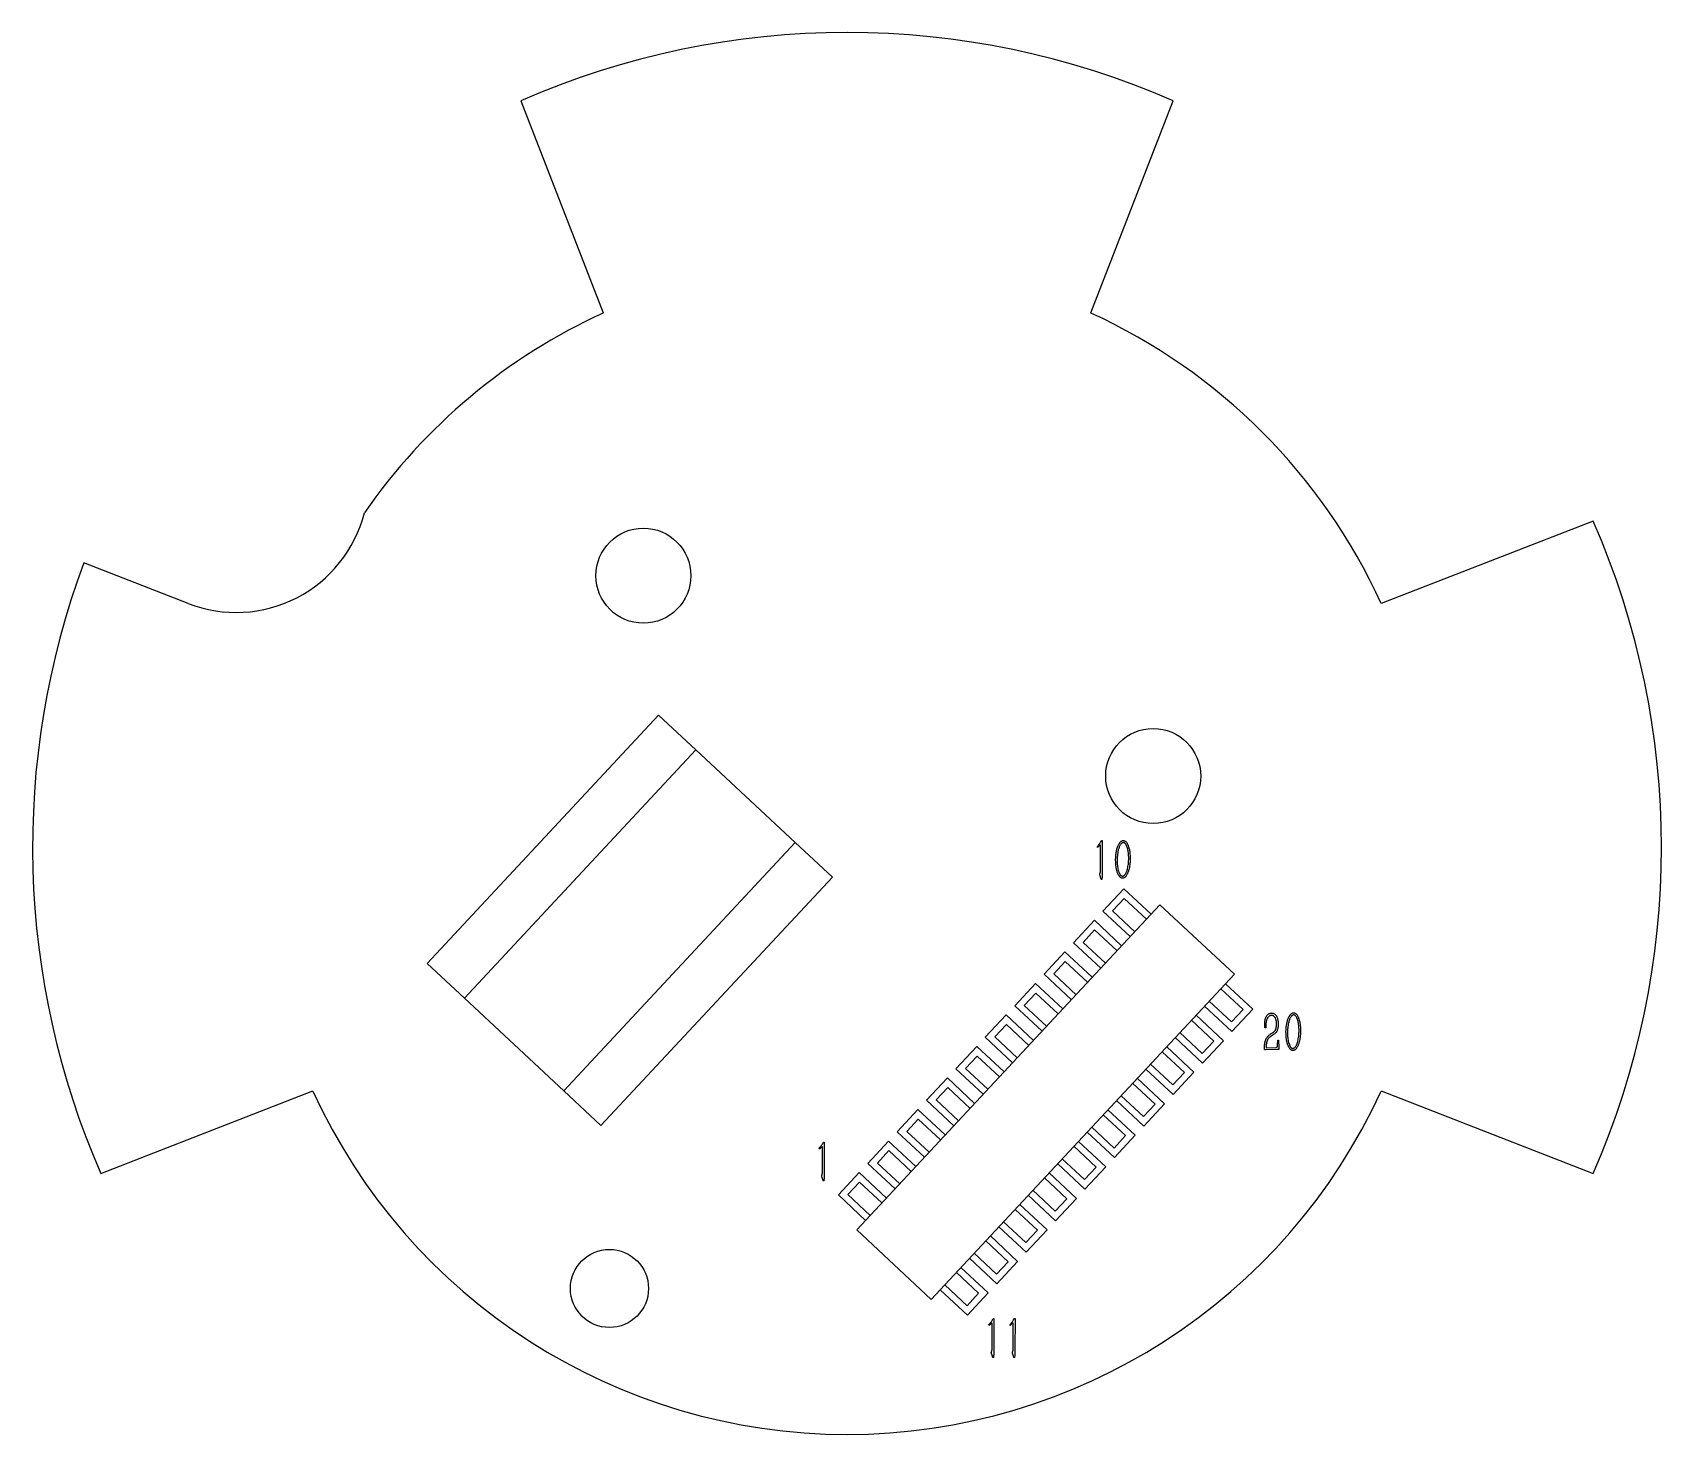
# Model space of a CAD drawing. Header units: millimetres. Extents: x -10 to 434, y 48 to 252.
# Drawn here: x 192.47 to 240.47, y 158.06 to 199.36 of the extents above; entities that cross this region are included whole.
import ezdxf
from ezdxf.lldxf.tags import DXFTag

# ---------------------------------------------------------------- set-up
doc = ezdxf.new("R2010")
doc.units = ezdxf.units.MM
doc.layers.add('PART', color=102, linetype='HIDDEN')
tags = doc.linetypes.add('HIDDEN', pattern=[1.905, 1.27, -0.635]).pattern_tags.tags
tags[6:7] = [DXFTag(74, 4), DXFTag(75, 0), DXFTag(340, '0'), DXFTag(46, 1.0), DXFTag(50, 0.0), DXFTag(44, 0.0), DXFTag(45, 0.0)]
tags[4:5] = [DXFTag(74, 4), DXFTag(75, 0), DXFTag(340, '0'), DXFTag(46, 1.0), DXFTag(50, 0.0), DXFTag(44, 0.0), DXFTag(45, 0.0)]

msp = doc.modelspace()

# ---------------------------------------------------------------- linework, layer by layer
at = {"color": 7, "linetype": 'Continuous', "lineweight": 25}
for p, q in [((206.864, 197.347), (209.292, 191.094)), ((223.656, 191.094), (226.084, 197.347)), ((238.466, 184.965), (232.213, 182.538)), ((197.062, 182.535), (193.983, 183.731)), ((223.858, 175.35), (223.851, 175.379)), ((223.948, 175.427), (223.858, 175.35)), ((223.946, 174.751), (223.948, 175.427)), ((223.958, 175.517), (223.979, 175.555)), ((223.979, 175.555), (223.998, 175.555)), ((223.998, 175.555), (223.996, 174.639)), ((223.953, 174.447), (223.934, 174.509)), ((223.962, 174.425), (223.953, 174.447)), ((224.629, 174.13), (224.015, 173.471)), ((225.433, 173.379), (224.629, 174.13)), ((224.015, 173.471), (224.819, 172.721)), ((223.763, 173.201), (223.149, 172.542)), ((224.567, 172.45), (223.763, 173.201)), ((223.149, 172.542), (223.953, 171.792)), ((222.896, 172.272), (222.283, 171.614)), ((223.701, 171.522), (222.896, 172.272)), ((222.283, 171.614), (223.087, 170.863)), ((222.03, 171.343), (221.416, 170.685)), ((222.835, 170.593), (222.03, 171.343)), ((228.432, 170.583), (227.627, 171.333)), ((221.164, 170.414), (220.55, 169.756)), ((221.969, 169.664), (221.164, 170.414)), ((221.416, 170.685), (222.221, 169.935)), ((227.566, 169.654), (226.761, 170.405)), ((227.013, 170.675), (227.818, 169.925)), ((227.818, 169.925), (228.432, 170.583)), ((228.814, 170.034), (228.788, 170.034)), ((228.816, 170.091), (228.814, 170.034)), ((220.298, 169.485), (219.684, 168.827)), ((221.103, 168.735), (220.298, 169.485)), ((220.55, 169.756), (221.355, 169.006)), ((226.699, 168.725), (225.895, 169.476)), ((226.147, 169.746), (226.952, 168.996)), ((226.952, 168.996), (227.566, 169.654)), ((228.828, 169.521), (228.824, 169.449)), ((228.824, 169.449), (229.133, 169.459)), ((228.957, 169.853), (229.028, 169.898)), ((229.061, 169.846), (228.976, 169.792)), ((229.159, 169.521), (229.166, 169.671)), ((229.166, 169.671), (229.19, 169.671)), ((229.19, 169.671), (229.199, 169.444)), ((229.147, 169.392), (228.804, 169.383)), ((219.432, 168.557), (218.818, 167.898)), ((220.236, 167.806), (219.432, 168.557)), ((219.684, 168.827), (220.489, 168.077)), ((225.833, 167.797), (225.029, 168.547)), ((225.281, 168.817), (226.086, 168.067)), ((226.086, 168.067), (226.699, 168.725)), ((194.482, 165.746), (200.735, 168.173)), ((232.213, 168.173), (238.466, 165.746)), ((218.566, 167.628), (217.952, 166.97)), ((219.37, 166.878), (218.566, 167.628)), ((218.818, 167.898), (219.623, 167.148)), ((224.967, 166.868), (224.163, 167.618)), ((224.415, 167.889), (225.22, 167.138)), ((225.22, 167.138), (225.833, 167.797)), ((215.765, 166.631), (215.785, 166.67)), ((215.785, 166.67), (215.804, 166.67)), ((215.804, 166.67), (215.802, 165.753)), ((217.7, 166.699), (217.086, 166.041)), ((218.504, 165.949), (217.7, 166.699)), ((217.952, 166.97), (218.756, 166.219)), ((224.101, 165.939), (223.297, 166.689)), ((223.549, 166.96), (224.353, 166.21)), ((224.353, 166.21), (224.967, 166.868)), ((215.664, 166.464), (215.657, 166.493)), ((215.754, 166.542), (215.664, 166.464)), ((215.753, 165.865), (215.754, 166.542)), ((215.76, 165.561), (215.74, 165.623)), ((216.833, 165.77), (216.22, 165.112)), ((217.638, 165.02), (216.833, 165.77)), ((217.086, 166.041), (217.89, 165.291)), ((223.235, 165.01), (222.43, 165.76)), ((222.683, 166.031), (223.487, 165.281)), ((223.487, 165.281), (224.101, 165.939)), ((215.768, 165.539), (215.76, 165.561)), ((216.22, 165.112), (217.024, 164.362)), ((222.369, 164.081), (221.564, 164.832)), ((221.817, 165.102), (222.621, 164.352)), ((222.621, 164.352), (223.235, 165.01)), ((220.95, 164.173), (221.755, 163.423)), ((221.503, 163.153), (220.698, 163.903)), ((221.755, 163.423), (222.369, 164.081)), ((220.084, 163.245), (220.889, 162.494)), ((220.637, 162.224), (219.832, 162.974)), ((220.889, 162.494), (221.503, 163.153)), ((219.218, 162.316), (220.023, 161.566)), ((220.023, 161.566), (220.637, 162.224)), ((220.663, 161.26), (220.656, 161.29)), ((220.753, 161.338), (220.663, 161.26)), ((220.751, 160.661), (220.753, 161.338)), ((220.763, 161.428), (220.784, 161.466)), ((220.784, 161.466), (220.803, 161.466)), ((220.803, 161.466), (220.801, 160.549)), ((221.285, 161.26), (221.278, 161.29)), ((221.374, 161.338), (221.285, 161.26)), ((221.373, 160.661), (221.374, 161.338)), ((221.385, 161.428), (221.406, 161.466)), ((221.406, 161.466), (221.425, 161.466)), ((221.425, 161.466), (221.423, 160.549)), ((220.758, 160.358), (220.739, 160.42)), ((220.766, 160.335), (220.758, 160.358)), ((221.38, 160.358), (221.361, 160.42)), ((221.388, 160.335), (221.38, 160.358))]:
    msp.add_line(p, q, dxfattribs=at)
for centre, radius in [((210.474, 183.355), 1.4), ((225.497, 177.452), 1.4), ((209.474, 162.355), 1.15)]:
    msp.add_circle(centre, radius, dxfattribs=at)
for centre, radius, start, end in [((216.474, 175.355), 24, 66.3965, 113.6035), ((216.474, 175.355), 17.3, 114.5292, 145.2933), ((216.474, 175.355), 17.3, 24.5292, 65.4708), ((198.473, 186.171), 3.9, 248.7845, 345.6651), ((216.474, 175.355), 24, 336.3965, 23.6035), ((216.474, 175.355), 24, 159.5752, 203.6035), ((216.474, 175.355), 17.3, 204.5292, 335.4708)]:
    msp.add_arc(centre, radius, start, end, dxfattribs=at)
for points, knots in [([(223.851, 175.379), (223.858, 175.387), (223.872, 175.401), (223.89, 175.421), (223.905, 175.439), (223.921, 175.459), (223.939, 175.485), (223.951, 175.506), (223.958, 175.517)], [0, 0, 0, 0, 0.179531, 0.336538, 0.468031, 0.576276, 0.779806, 1, 1, 1, 1]), ([(224.39, 175.017), (224.391, 175.033), (224.393, 175.067), (224.397, 175.119), (224.404, 175.173), (224.412, 175.229), (224.423, 175.284), (224.437, 175.336), (224.455, 175.385), (224.473, 175.422), (224.488, 175.449), (224.499, 175.467), (224.51, 175.483), (224.52, 175.497), (224.53, 175.51), (224.539, 175.52), (224.549, 175.528), (224.561, 175.536), (224.575, 175.544), (224.592, 175.55), (224.608, 175.553), (224.618, 175.553), (224.623, 175.553)], [0, 0, 0, 0, 0.079161, 0.162185, 0.249199, 0.34023, 0.430832, 0.517014, 0.59874, 0.67691, 0.713749, 0.747565, 0.778187, 0.806462, 0.831343, 0.853541, 0.873469, 0.890758, 0.921915, 0.950143, 0.97595, 1, 1, 1, 1]), ([(224.622, 175.491), (224.618, 175.491), (224.609, 175.49), (224.597, 175.487), (224.583, 175.48), (224.568, 175.472), (224.553, 175.459), (224.538, 175.439), (224.521, 175.413), (224.505, 175.38), (224.489, 175.342), (224.475, 175.299), (224.463, 175.25), (224.455, 175.199), (224.447, 175.147), (224.442, 175.098), (224.438, 175.054), (224.436, 175.026), (224.435, 175.013)], [0, 0, 0, 0, 0.021712, 0.045625, 0.072305, 0.102806, 0.138738, 0.184102, 0.240605, 0.307765, 0.384107, 0.467358, 0.558632, 0.657766, 0.756311, 0.846528, 0.927585, 1, 1, 1, 1]), ([(224.772, 175.136), (224.77, 175.148), (224.768, 175.172), (224.764, 175.208), (224.759, 175.24), (224.751, 175.28), (224.739, 175.329), (224.723, 175.375), (224.709, 175.409), (224.697, 175.431), (224.684, 175.45), (224.671, 175.464), (224.657, 175.475), (224.645, 175.484), (224.633, 175.489), (224.625, 175.491), (224.622, 175.491)], [0, 0, 0, 0, 0.09306, 0.180627, 0.261596, 0.337192, 0.482606, 0.628004, 0.697138, 0.75886, 0.81319, 0.861749, 0.904245, 0.941102, 0.972948, 1, 1, 1, 1]), ([(224.623, 175.553), (224.628, 175.553), (224.638, 175.551), (224.653, 175.544), (224.669, 175.535), (224.686, 175.524), (224.703, 175.509), (224.719, 175.488), (224.734, 175.463), (224.752, 175.424), (224.772, 175.371), (224.788, 175.315), (224.798, 175.268), (224.804, 175.231), (224.81, 175.191), (224.815, 175.136), (224.82, 175.065), (224.821, 175.007), (224.822, 174.979)], [0, 0, 0, 0, 0.022731, 0.048012, 0.076077, 0.107782, 0.143184, 0.182174, 0.227031, 0.277097, 0.383616, 0.491673, 0.547337, 0.606196, 0.667885, 0.732931, 0.866206, 1, 1, 1, 1]), ([(223.934, 174.509), (223.932, 174.515), (223.928, 174.525), (223.924, 174.539), (223.92, 174.547), (223.92, 174.554), (223.924, 174.561), (223.926, 174.571), (223.931, 174.583), (223.935, 174.598), (223.939, 174.615), (223.942, 174.632), (223.944, 174.652), (223.945, 174.671), (223.946, 174.689), (223.946, 174.707), (223.946, 174.728), (223.946, 174.743), (223.946, 174.751)], [0, 0, 0, 0, 0.076272, 0.132863, 0.169522, 0.187137, 0.214989, 0.257851, 0.314442, 0.378949, 0.447952, 0.517341, 0.59639, 0.689629, 0.747593, 0.817939, 0.902766, 1, 1, 1, 1]), ([(224.587, 174.442), (224.582, 174.443), (224.572, 174.444), (224.557, 174.45), (224.541, 174.459), (224.524, 174.471), (224.507, 174.488), (224.49, 174.51), (224.474, 174.537), (224.459, 174.568), (224.445, 174.602), (224.433, 174.64), (224.421, 174.679), (224.412, 174.721), (224.405, 174.762), (224.399, 174.803), (224.395, 174.843), (224.392, 174.881), (224.392, 174.918), (224.391, 174.953), (224.39, 174.986), (224.39, 175.007), (224.39, 175.017)], [0, 0, 0, 0, 0.022559, 0.04753, 0.075764, 0.108127, 0.144584, 0.186704, 0.234379, 0.28865, 0.34771, 0.408782, 0.472296, 0.53858, 0.605086, 0.669188, 0.730982, 0.790969, 0.848096, 0.902041, 0.952807, 1, 1, 1, 1]), ([(224.435, 175.013), (224.435, 175.005), (224.435, 174.987), (224.434, 174.959), (224.435, 174.928), (224.436, 174.882), (224.44, 174.822), (224.451, 174.75), (224.467, 174.681), (224.484, 174.626), (224.5, 174.587), (224.513, 174.563), (224.526, 174.543), (224.539, 174.528), (224.553, 174.518), (224.566, 174.51), (224.578, 174.505), (224.586, 174.504), (224.59, 174.504)], [0, 0, 0, 0, 0.044107, 0.093663, 0.149134, 0.21008, 0.338637, 0.46967, 0.598371, 0.719713, 0.774932, 0.823123, 0.864356, 0.89974, 0.930203, 0.956481, 0.979361, 1, 1, 1, 1]), ([(224.822, 174.979), (224.82, 174.956), (224.817, 174.908), (224.809, 174.836), (224.797, 174.76), (224.781, 174.697), (224.765, 174.646), (224.752, 174.61), (224.738, 174.575), (224.722, 174.543), (224.706, 174.515), (224.689, 174.491), (224.672, 174.472), (224.653, 174.459), (224.636, 174.45), (224.619, 174.444), (224.603, 174.441), (224.592, 174.442), (224.587, 174.442)], [0, 0, 0, 0, 0.110031, 0.226136, 0.347335, 0.474193, 0.537956, 0.599275, 0.65883, 0.716266, 0.769245, 0.815261, 0.855497, 0.890696, 0.922139, 0.950028, 0.976019, 1, 1, 1, 1]), ([(224.59, 174.504), (224.594, 174.504), (224.602, 174.504), (224.614, 174.507), (224.626, 174.513), (224.64, 174.521), (224.655, 174.534), (224.669, 174.55), (224.683, 174.572), (224.697, 174.598), (224.71, 174.626), (224.722, 174.656), (224.732, 174.687), (224.743, 174.731), (224.755, 174.787), (224.765, 174.856), (224.772, 174.924), (224.775, 174.98), (224.776, 175.024), (224.775, 175.059), (224.774, 175.096), (224.772, 175.122), (224.772, 175.136)], [0, 0, 0, 0, 0.0154063, 0.0330926, 0.0527728, 0.0757716, 0.1025591, 0.133995, 0.1704773, 0.2131123, 0.2591756, 0.3052389, 0.3522812, 0.400005, 0.4983789, 0.5998907, 0.6996772, 0.7921332, 0.838672, 0.8885081, 0.9424003, 1, 1, 1, 1]), ([(223.974, 174.406), (223.973, 174.406), (223.972, 174.407), (223.969, 174.409), (223.964, 174.416), (223.963, 174.421), (223.962, 174.425)], [0, 0, 0, 0, 0.055316, 0.236767, 0.53772, 1, 1, 1, 1]), ([(223.996, 174.639), (223.996, 174.63), (223.995, 174.614), (223.995, 174.592), (223.995, 174.571), (223.995, 174.553), (223.994, 174.537), (223.993, 174.522), (223.993, 174.51), (223.992, 174.491), (223.991, 174.466), (223.988, 174.439), (223.985, 174.42), (223.982, 174.411), (223.979, 174.404), (223.975, 174.405), (223.974, 174.406)], [0, 0, 0, 0, 0.103599, 0.19864, 0.284091, 0.36098, 0.429353, 0.488121, 0.538319, 0.580018, 0.724491, 0.862106, 0.919509, 0.96003, 0.982882, 1, 1, 1, 1]), ([(228.788, 170.194), (228.789, 170.204), (228.79, 170.223), (228.793, 170.25), (228.797, 170.275), (228.803, 170.299), (228.81, 170.322), (228.819, 170.345), (228.832, 170.369), (228.846, 170.394), (228.863, 170.417), (228.881, 170.435), (228.899, 170.449), (228.919, 170.458), (228.939, 170.463), (228.956, 170.467), (228.972, 170.47), (228.982, 170.47), (228.987, 170.471)], [0, 0, 0, 0, 0.077408, 0.149697, 0.216913, 0.279321, 0.341629, 0.408383, 0.479828, 0.557259, 0.633353, 0.701328, 0.762392, 0.819369, 0.872926, 0.920872, 0.962715, 1, 1, 1, 1]), ([(228.987, 170.471), (228.993, 170.47), (229.005, 170.469), (229.022, 170.465), (229.039, 170.459), (229.06, 170.449), (229.085, 170.433), (229.107, 170.411), (229.122, 170.392), (229.132, 170.375), (229.141, 170.357), (229.153, 170.329), (229.165, 170.294), (229.174, 170.248), (229.179, 170.201), (229.182, 170.153), (229.182, 170.106), (229.18, 170.075), (229.178, 170.06)], [0, 0, 0, 0, 0.035674, 0.07049, 0.105932, 0.141317, 0.212343, 0.282982, 0.319899, 0.35817, 0.399672, 0.443285, 0.533085, 0.624182, 0.717145, 0.814667, 0.910508, 1, 1, 1, 1]), ([(229.41, 169.941), (229.411, 169.957), (229.412, 169.991), (229.417, 170.043), (229.424, 170.097), (229.432, 170.153), (229.443, 170.208), (229.457, 170.26), (229.475, 170.309), (229.493, 170.346), (229.508, 170.373), (229.519, 170.391), (229.529, 170.407), (229.54, 170.422), (229.55, 170.434), (229.559, 170.444), (229.569, 170.452), (229.58, 170.46), (229.595, 170.468), (229.612, 170.474), (229.628, 170.477), (229.638, 170.477), (229.643, 170.477)], [0, 0, 0, 0, 0.079161, 0.162185, 0.249199, 0.34023, 0.430832, 0.517014, 0.59874, 0.67691, 0.713749, 0.747565, 0.778187, 0.806462, 0.831343, 0.853541, 0.873469, 0.890758, 0.921915, 0.950143, 0.97595, 1, 1, 1, 1]), ([(229.641, 170.415), (229.637, 170.415), (229.629, 170.414), (229.616, 170.411), (229.603, 170.404), (229.588, 170.396), (229.573, 170.383), (229.557, 170.363), (229.541, 170.337), (229.525, 170.304), (229.509, 170.266), (229.495, 170.223), (229.483, 170.174), (229.474, 170.123), (229.467, 170.071), (229.462, 170.022), (229.457, 169.978), (229.456, 169.95), (229.455, 169.937)], [0, 0, 0, 0, 0.021712, 0.045625, 0.072305, 0.102806, 0.138738, 0.184102, 0.240605, 0.307765, 0.384107, 0.467358, 0.558632, 0.657766, 0.756311, 0.846528, 0.927585, 1, 1, 1, 1]), ([(229.791, 170.06), (229.79, 170.072), (229.788, 170.096), (229.784, 170.132), (229.778, 170.164), (229.771, 170.204), (229.759, 170.253), (229.743, 170.299), (229.729, 170.333), (229.717, 170.355), (229.704, 170.374), (229.69, 170.388), (229.677, 170.399), (229.665, 170.408), (229.653, 170.413), (229.645, 170.415), (229.641, 170.415)], [0, 0, 0, 0, 0.0930596, 0.1806274, 0.2615962, 0.3371918, 0.4826061, 0.6280041, 0.6971375, 0.75886, 0.81319, 0.8617491, 0.9042446, 0.941102, 0.9729484, 1, 1, 1, 1]), ([(229.643, 170.477), (229.648, 170.477), (229.658, 170.475), (229.673, 170.468), (229.689, 170.459), (229.706, 170.448), (229.723, 170.433), (229.739, 170.412), (229.754, 170.387), (229.772, 170.348), (229.792, 170.295), (229.807, 170.239), (229.818, 170.192), (229.824, 170.155), (229.83, 170.115), (229.835, 170.06), (229.84, 169.989), (229.841, 169.931), (229.842, 169.903)], [0, 0, 0, 0, 0.022731, 0.048012, 0.076077, 0.107782, 0.143184, 0.182174, 0.227031, 0.277097, 0.383616, 0.491673, 0.547337, 0.606196, 0.667885, 0.732931, 0.866206, 1, 1, 1, 1]), ([(228.788, 170.034), (228.787, 170.042), (228.786, 170.058), (228.785, 170.08), (228.785, 170.101), (228.785, 170.125), (228.785, 170.156), (228.787, 170.181), (228.788, 170.194)], [0, 0, 0, 0, 0.15459, 0.294714, 0.420417, 0.531775, 0.754521, 1, 1, 1, 1]), ([(228.99, 170.4), (228.985, 170.4), (228.975, 170.4), (228.959, 170.398), (228.945, 170.393), (228.925, 170.384), (228.903, 170.368), (228.879, 170.343), (228.86, 170.313), (228.845, 170.278), (228.833, 170.238), (228.824, 170.194), (228.818, 170.144), (228.817, 170.109), (228.816, 170.091)], [0, 0, 0, 0, 0.0391113, 0.0780102, 0.1169692, 0.1578021, 0.2406172, 0.3272798, 0.4176662, 0.5130934, 0.616412, 0.7328591, 0.8602653, 1, 1, 1, 1]), ([(229.123, 170.248), (229.12, 170.258), (229.116, 170.277), (229.106, 170.304), (229.094, 170.329), (229.081, 170.352), (229.065, 170.373), (229.044, 170.387), (229.018, 170.397), (229, 170.399), (228.99, 170.4)], [0, 0, 0, 0, 0.137638, 0.26844, 0.394567, 0.515665, 0.632315, 0.746085, 0.867037, 1, 1, 1, 1]), ([(229.028, 169.898), (229.034, 169.901), (229.045, 169.909), (229.06, 169.92), (229.073, 169.932), (229.084, 169.945), (229.094, 169.96), (229.102, 169.978), (229.11, 170), (229.121, 170.034), (229.131, 170.079), (229.135, 170.135), (229.133, 170.191), (229.126, 170.229), (229.123, 170.248)], [0, 0, 0, 0, 0.052968, 0.101645, 0.147147, 0.189005, 0.233511, 0.286308, 0.346769, 0.416824, 0.562753, 0.7051, 0.849113, 1, 1, 1, 1]), ([(229.178, 170.06), (229.175, 170.044), (229.17, 170.013), (229.158, 169.976), (229.147, 169.947), (229.138, 169.928), (229.128, 169.911), (229.114, 169.891), (229.092, 169.869), (229.072, 169.854), (229.061, 169.846)], [0, 0, 0, 0, 0.186365, 0.37551, 0.466192, 0.549739, 0.62757, 0.698855, 0.841761, 1, 1, 1, 1]), ([(229.607, 169.366), (229.602, 169.367), (229.592, 169.368), (229.577, 169.374), (229.561, 169.383), (229.544, 169.395), (229.527, 169.412), (229.51, 169.434), (229.494, 169.461), (229.479, 169.492), (229.465, 169.527), (229.453, 169.564), (229.441, 169.603), (229.432, 169.645), (229.425, 169.686), (229.419, 169.727), (229.414, 169.767), (229.412, 169.805), (229.411, 169.842), (229.411, 169.877), (229.41, 169.91), (229.41, 169.931), (229.41, 169.941)], [0, 0, 0, 0, 0.022559, 0.04753, 0.075764, 0.108127, 0.144584, 0.186704, 0.234379, 0.28865, 0.34771, 0.408782, 0.472296, 0.53858, 0.605086, 0.669188, 0.730982, 0.790969, 0.848096, 0.902041, 0.952807, 1, 1, 1, 1]), ([(229.455, 169.937), (229.455, 169.929), (229.454, 169.911), (229.454, 169.883), (229.455, 169.852), (229.456, 169.806), (229.46, 169.746), (229.471, 169.674), (229.487, 169.605), (229.504, 169.55), (229.52, 169.511), (229.533, 169.487), (229.546, 169.467), (229.559, 169.452), (229.573, 169.442), (229.586, 169.434), (229.598, 169.429), (229.606, 169.428), (229.61, 169.428)], [0, 0, 0, 0, 0.044107, 0.093663, 0.149134, 0.21008, 0.338637, 0.46967, 0.598371, 0.719713, 0.774932, 0.823123, 0.864356, 0.89974, 0.930203, 0.956481, 0.979361, 1, 1, 1, 1]), ([(229.61, 169.428), (229.614, 169.428), (229.621, 169.428), (229.633, 169.431), (229.646, 169.437), (229.66, 169.445), (229.675, 169.458), (229.689, 169.474), (229.703, 169.496), (229.717, 169.522), (229.73, 169.55), (229.742, 169.58), (229.752, 169.611), (229.763, 169.655), (229.775, 169.711), (229.785, 169.78), (229.792, 169.848), (229.795, 169.904), (229.795, 169.948), (229.795, 169.983), (229.794, 170.02), (229.792, 170.046), (229.791, 170.06)], [0, 0, 0, 0, 0.0154063, 0.0330926, 0.0527728, 0.0757716, 0.1025591, 0.133995, 0.1704773, 0.2131123, 0.2591756, 0.3052389, 0.3522812, 0.400005, 0.4983789, 0.5998907, 0.6996772, 0.7921332, 0.838672, 0.8885081, 0.9424003, 1, 1, 1, 1]), ([(228.804, 169.383), (228.799, 169.383), (228.791, 169.383), (228.783, 169.391), (228.779, 169.401), (228.777, 169.413), (228.776, 169.429), (228.776, 169.456), (228.777, 169.494), (228.78, 169.525), (228.781, 169.542)], [0, 0, 0, 0, 0.0695467, 0.1370818, 0.184508, 0.2515949, 0.3414314, 0.4544905, 0.7143958, 1, 1, 1, 1]), ([(228.781, 169.542), (228.782, 169.551), (228.785, 169.57), (228.79, 169.597), (228.795, 169.622), (228.801, 169.645), (228.807, 169.665), (228.814, 169.684), (228.822, 169.701), (228.832, 169.72), (228.846, 169.741), (228.862, 169.764), (228.877, 169.783), (228.897, 169.804), (228.923, 169.827), (228.946, 169.844), (228.957, 169.853)], [0, 0, 0, 0, 0.078821, 0.151836, 0.22038, 0.284536, 0.343081, 0.396836, 0.446624, 0.492374, 0.575325, 0.649671, 0.715034, 0.772694, 0.883274, 1, 1, 1, 1]), ([(228.976, 169.792), (228.965, 169.785), (228.945, 169.771), (228.918, 169.748), (228.895, 169.724), (228.877, 169.698), (228.864, 169.671), (228.852, 169.643), (228.843, 169.613), (228.837, 169.586), (228.832, 169.564), (228.83, 169.548), (228.828, 169.534), (228.828, 169.525), (228.828, 169.521)], [0, 0, 0, 0, 0.121131, 0.229688, 0.329478, 0.427714, 0.521978, 0.611457, 0.704437, 0.813602, 0.869238, 0.918881, 0.961933, 1, 1, 1, 1]), ([(229.133, 169.459), (229.137, 169.459), (229.144, 169.46), (229.151, 169.467), (229.152, 169.476), (229.155, 169.487), (229.157, 169.502), (229.158, 169.514), (229.159, 169.521)], [0, 0, 0, 0, 0.154318, 0.271043, 0.363562, 0.514515, 0.726384, 1, 1, 1, 1]), ([(229.199, 169.444), (229.199, 169.439), (229.2, 169.431), (229.2, 169.421), (229.2, 169.414), (229.2, 169.408), (229.198, 169.403), (229.196, 169.397), (229.19, 169.394), (229.18, 169.393), (229.165, 169.392), (229.154, 169.392), (229.147, 169.392)], [0, 0, 0, 0, 0.138502, 0.24224, 0.319353, 0.361981, 0.420056, 0.48785, 0.540295, 0.640426, 0.792575, 1, 1, 1, 1]), ([(229.842, 169.903), (229.84, 169.88), (229.837, 169.832), (229.829, 169.76), (229.816, 169.684), (229.801, 169.621), (229.785, 169.57), (229.772, 169.534), (229.758, 169.499), (229.742, 169.467), (229.726, 169.439), (229.709, 169.415), (229.691, 169.396), (229.673, 169.383), (229.655, 169.374), (229.638, 169.368), (229.622, 169.365), (229.612, 169.366), (229.607, 169.366)], [0, 0, 0, 0, 0.110031, 0.226136, 0.347335, 0.474193, 0.537956, 0.599275, 0.65883, 0.716266, 0.769245, 0.815261, 0.855497, 0.890696, 0.922139, 0.950028, 0.976019, 1, 1, 1, 1]), ([(215.657, 166.493), (215.665, 166.501), (215.678, 166.515), (215.697, 166.535), (215.712, 166.553), (215.727, 166.574), (215.745, 166.599), (215.758, 166.62), (215.765, 166.631)], [0, 0, 0, 0, 0.179531, 0.336538, 0.468031, 0.576276, 0.779806, 1, 1, 1, 1]), ([(215.74, 165.623), (215.738, 165.629), (215.734, 165.639), (215.73, 165.653), (215.727, 165.661), (215.726, 165.668), (215.73, 165.675), (215.733, 165.685), (215.737, 165.698), (215.742, 165.713), (215.745, 165.729), (215.749, 165.747), (215.751, 165.767), (215.751, 165.785), (215.752, 165.804), (215.752, 165.821), (215.753, 165.842), (215.753, 165.857), (215.753, 165.865)], [0, 0, 0, 0, 0.076272, 0.132863, 0.169522, 0.187137, 0.214989, 0.257851, 0.314442, 0.378949, 0.447952, 0.517341, 0.59639, 0.689629, 0.747593, 0.817939, 0.902766, 1, 1, 1, 1]), ([(215.802, 165.753), (215.802, 165.745), (215.802, 165.729), (215.802, 165.706), (215.801, 165.686), (215.801, 165.667), (215.8, 165.651), (215.8, 165.637), (215.8, 165.625), (215.799, 165.606), (215.797, 165.58), (215.794, 165.553), (215.791, 165.534), (215.789, 165.526), (215.785, 165.519), (215.782, 165.52), (215.78, 165.52)], [0, 0, 0, 0, 0.103599, 0.1986396, 0.2840906, 0.3609799, 0.4293527, 0.4881207, 0.5383189, 0.580018, 0.7244915, 0.8621057, 0.9195095, 0.9600298, 0.9828818, 1, 1, 1, 1]), ([(215.78, 165.52), (215.78, 165.52), (215.778, 165.521), (215.775, 165.524), (215.771, 165.53), (215.769, 165.535), (215.768, 165.539)], [0, 0, 0, 0, 0.055316, 0.236767, 0.53772, 1, 1, 1, 1]), ([(220.656, 161.29), (220.663, 161.297), (220.677, 161.311), (220.695, 161.332), (220.71, 161.349), (220.726, 161.37), (220.743, 161.396), (220.756, 161.417), (220.763, 161.428)], [0, 0, 0, 0, 0.179531, 0.336538, 0.468031, 0.576276, 0.779806, 1, 1, 1, 1]), ([(221.278, 161.29), (221.285, 161.297), (221.299, 161.311), (221.317, 161.332), (221.332, 161.349), (221.348, 161.37), (221.365, 161.396), (221.378, 161.417), (221.385, 161.428)], [0, 0, 0, 0, 0.179531, 0.336538, 0.468031, 0.576276, 0.779806, 1, 1, 1, 1]), ([(220.739, 160.42), (220.736, 160.426), (220.732, 160.436), (220.728, 160.449), (220.725, 160.458), (220.725, 160.465), (220.728, 160.471), (220.731, 160.481), (220.736, 160.494), (220.74, 160.509), (220.744, 160.525), (220.747, 160.543), (220.749, 160.563), (220.75, 160.582), (220.751, 160.6), (220.751, 160.618), (220.751, 160.638), (220.751, 160.653), (220.751, 160.661)], [0, 0, 0, 0, 0.076272, 0.132863, 0.169522, 0.187137, 0.214989, 0.257851, 0.314442, 0.378949, 0.447952, 0.517341, 0.59639, 0.689629, 0.747593, 0.817939, 0.902766, 1, 1, 1, 1]), ([(220.779, 160.316), (220.778, 160.316), (220.777, 160.318), (220.773, 160.32), (220.769, 160.326), (220.768, 160.332), (220.766, 160.335)], [0, 0, 0, 0, 0.055316, 0.236767, 0.53772, 1, 1, 1, 1]), ([(220.801, 160.549), (220.801, 160.541), (220.8, 160.525), (220.8, 160.502), (220.8, 160.482), (220.799, 160.463), (220.799, 160.447), (220.798, 160.433), (220.798, 160.421), (220.797, 160.402), (220.796, 160.376), (220.792, 160.35), (220.79, 160.331), (220.787, 160.322), (220.784, 160.315), (220.78, 160.316), (220.779, 160.316)], [0, 0, 0, 0, 0.103599, 0.19864, 0.284091, 0.36098, 0.429353, 0.488121, 0.538319, 0.580018, 0.724491, 0.862106, 0.919509, 0.96003, 0.982882, 1, 1, 1, 1]), ([(221.361, 160.42), (221.358, 160.426), (221.354, 160.436), (221.35, 160.449), (221.347, 160.458), (221.346, 160.465), (221.35, 160.471), (221.353, 160.481), (221.358, 160.494), (221.362, 160.509), (221.366, 160.525), (221.369, 160.543), (221.371, 160.563), (221.372, 160.582), (221.373, 160.6), (221.373, 160.618), (221.373, 160.638), (221.373, 160.653), (221.373, 160.661)], [0, 0, 0, 0, 0.076272, 0.132863, 0.169522, 0.187137, 0.214989, 0.257851, 0.314442, 0.378949, 0.447952, 0.517341, 0.59639, 0.689629, 0.747593, 0.817939, 0.902766, 1, 1, 1, 1]), ([(221.401, 160.316), (221.4, 160.316), (221.399, 160.318), (221.395, 160.32), (221.391, 160.326), (221.389, 160.332), (221.388, 160.335)], [0, 0, 0, 0, 0.0553163, 0.2367671, 0.5377201, 1, 1, 1, 1]), ([(221.423, 160.549), (221.423, 160.541), (221.422, 160.525), (221.422, 160.502), (221.421, 160.482), (221.421, 160.463), (221.421, 160.447), (221.42, 160.433), (221.42, 160.421), (221.419, 160.402), (221.418, 160.376), (221.414, 160.35), (221.412, 160.331), (221.409, 160.322), (221.405, 160.315), (221.402, 160.316), (221.401, 160.316)], [0, 0, 0, 0, 0.103599, 0.19864, 0.284091, 0.36098, 0.429353, 0.488121, 0.538319, 0.580018, 0.724491, 0.862106, 0.919509, 0.96003, 0.982882, 1, 1, 1, 1])]:
    msp.add_open_spline(points, degree=3, knots=knots, dxfattribs=at)
at = {"layer": 'PART', "linetype": 'Continuous', "lineweight": 25}
for p, q in [((210.923, 179.246), (204.103, 171.933)), ((212.02, 178.223), (210.923, 179.246)), ((205.2, 170.91), (212.02, 178.223)), ((214.945, 175.495), (212.02, 178.223)), ((214.945, 175.495), (208.125, 168.182)), ((216.042, 174.472), (214.945, 175.495)), ((209.222, 167.159), (216.042, 174.472)), ((224.639, 173.847), (224.298, 173.481)), ((225.297, 173.233), (224.639, 173.847)), ((216.762, 164.08), (225.696, 173.661)), ((224.298, 173.481), (224.956, 172.867)), ((225.696, 173.661), (227.89, 171.615)), ((223.772, 172.918), (223.431, 172.552)), ((224.431, 172.304), (223.772, 172.918)), ((223.431, 172.552), (224.09, 171.939)), ((204.103, 171.933), (205.2, 170.91)), ((222.906, 171.989), (222.565, 171.624)), ((223.565, 171.375), (222.906, 171.989)), ((227.89, 171.615), (218.956, 162.034)), ((222.565, 171.624), (223.224, 171.01)), ((205.2, 170.91), (208.125, 168.182)), ((222.04, 171.06), (221.699, 170.695)), ((222.698, 170.447), (222.04, 171.06)), ((228.149, 170.573), (227.491, 171.187)), ((221.699, 170.695), (222.357, 170.081)), ((227.15, 170.821), (227.808, 170.208)), ((227.808, 170.208), (228.149, 170.573)), ((221.174, 170.132), (220.833, 169.766)), ((221.832, 169.518), (221.174, 170.132)), ((227.283, 169.644), (226.625, 170.258)), ((220.833, 169.766), (221.491, 169.152)), ((226.284, 169.893), (226.942, 169.279)), ((226.942, 169.279), (227.283, 169.644)), ((220.308, 169.203), (219.967, 168.837)), ((220.966, 168.589), (220.308, 169.203)), ((225.418, 168.964), (226.076, 168.35)), ((226.417, 168.716), (225.759, 169.329)), ((219.967, 168.837), (220.625, 168.223)), ((226.076, 168.35), (226.417, 168.716)), ((208.125, 168.182), (209.222, 167.159)), ((219.442, 168.274), (219.101, 167.908)), ((220.1, 167.66), (219.442, 168.274)), ((224.551, 168.035), (225.21, 167.421)), ((225.551, 167.787), (224.892, 168.401)), ((219.101, 167.908), (219.759, 167.294)), ((225.21, 167.421), (225.551, 167.787)), ((218.576, 167.345), (218.235, 166.979)), ((219.234, 166.731), (218.576, 167.345)), ((223.685, 167.106), (224.344, 166.492)), ((224.685, 166.858), (224.026, 167.472)), ((218.235, 166.979), (218.893, 166.366)), ((224.344, 166.492), (224.685, 166.858)), ((217.709, 166.416), (217.368, 166.051)), ((218.368, 165.802), (217.709, 166.416)), ((222.819, 166.177), (223.477, 165.563)), ((223.818, 165.929), (223.16, 166.543)), ((217.368, 166.051), (218.027, 165.437)), ((222.952, 165), (222.294, 165.614)), ((223.477, 165.563), (223.818, 165.929)), ((216.843, 165.487), (216.502, 165.122)), ((216.502, 165.122), (217.161, 164.508)), ((217.502, 164.874), (216.843, 165.487)), ((221.953, 165.248), (222.611, 164.635)), ((222.086, 164.072), (221.428, 164.685)), ((222.611, 164.635), (222.952, 165)), ((221.087, 164.32), (221.745, 163.706)), ((218.956, 162.034), (216.762, 164.08)), ((221.22, 163.143), (220.562, 163.756)), ((221.745, 163.706), (222.086, 164.072)), ((220.221, 163.391), (220.879, 162.777)), ((220.354, 162.214), (219.696, 162.828)), ((220.879, 162.777), (221.22, 163.143)), ((219.355, 162.462), (220.013, 161.848)), ((220.013, 161.848), (220.354, 162.214))]:
    msp.add_line(p, q, dxfattribs=at)

doc.saveas('drawing.dxf')
